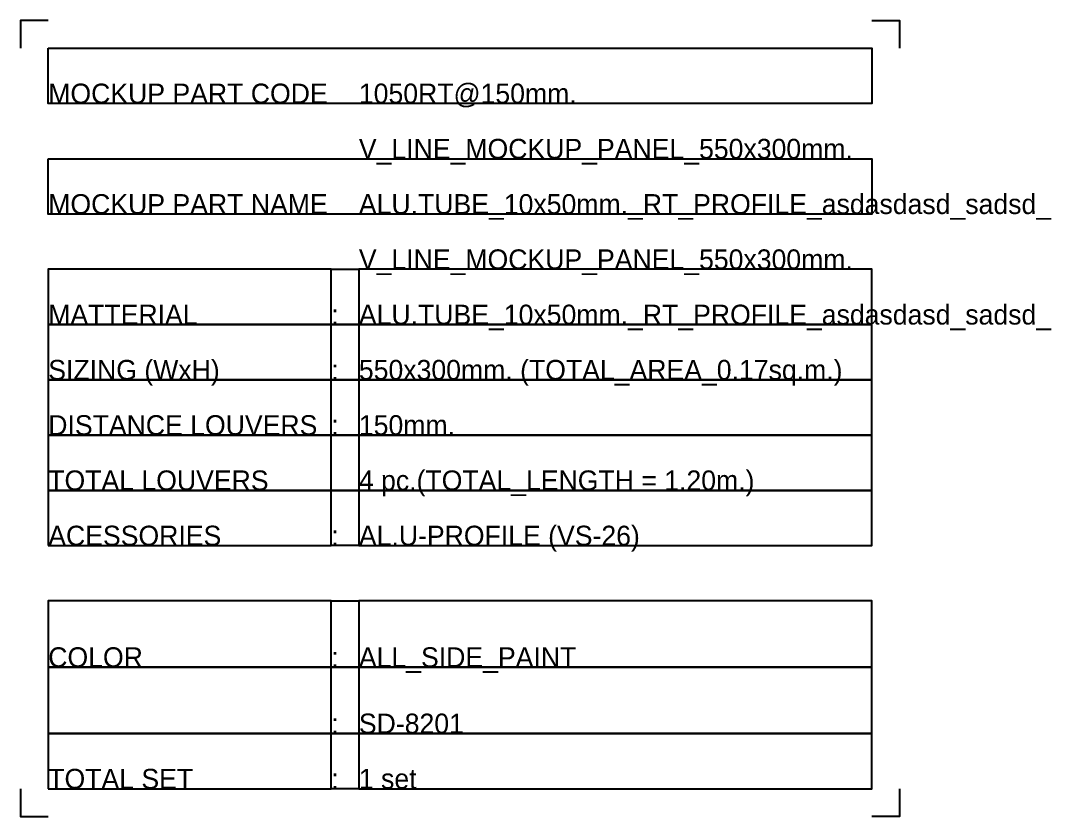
# Model space of a CAD drawing. Header units: millimetres. Extents: x -244126 to 368105, y -173968 to 259060.
# Drawn here: x -6246.7 to -5873.7, y 32455.4 to 32743.4 of the extents above; entities that cross this region are included whole.
import ezdxf
from ezdxf.enums import TextEntityAlignment as Align

# ---------------------------------------------------------------- set-up
doc = ezdxf.new("R2010")
doc.units = ezdxf.units.MM
doc.header["$MEASUREMENT"] = 0
doc.linetypes.add('BORDER2', pattern=[22.225, 6.35, -3.175, 6.35, -3.175, 0, -3.175])
doc.layers.add('000 - T E X T', color=4, linetype='Continuous')
doc.layers.add('A04_TUBE SERIES', color=7, linetype='Continuous')
doc.styles.add('TA', font='Cordia New.ttf', dxfattribs={"height": 4.5})

# ---------------------------------------------------------------- blocks, each defined once
blk = doc.blocks.new('*U1565')
at = {"layer": 'Defpoints', "color": 250}
for points in [[(0, 2.5), (-2.5, 2.5), (-2.5, 0)], [(74.5, 2.5), (77, 2.5), (77, 0)], [(-2.5, -67), (-2.5, -69.5), (0, -69.5)], [(77, -67), (77, -69.5), (74.5, -69.5)]]:
    blk.add_lwpolyline(points, dxfattribs=at)
for points in [[(0, 0), (74.5, 0), (74.5, -5), (0, -5)], [(0, -10), (74.5, -10), (74.5, -15), (0, -15)], [(0, -25), (25.597, -25), (25.597, -20), (0, -20)], [(25.597, -20), (28.097, -20), (28.097, -25), (25.597, -25)], [(28.097, -25), (74.5, -25), (74.5, -20), (28.097, -20)], [(0, -30), (25.597, -30), (25.597, -25), (0, -25)], [(25.597, -25), (28.097, -25), (28.097, -30), (25.597, -30)], [(28.097, -30), (74.5, -30), (74.5, -25), (28.097, -25)], [(0, -35), (25.597, -35), (25.597, -30), (0, -30)], [(25.597, -30), (28.097, -30), (28.097, -35), (25.597, -35)], [(28.097, -35), (74.5, -35), (74.5, -30), (28.097, -30)], [(0, -40), (25.597, -40), (25.597, -35), (0, -35)], [(25.597, -35), (28.097, -35), (28.097, -40), (25.597, -40)], [(28.097, -40), (74.5, -40), (74.5, -35), (28.097, -35)], [(0, -45), (25.597, -45), (25.597, -40), (0, -40)], [(25.597, -40), (28.097, -40), (28.097, -45), (25.597, -45)], [(28.097, -45), (74.5, -45), (74.5, -40), (28.097, -40)], [(0, -56), (25.597, -56), (25.597, -50), (0, -50)], [(25.597, -50), (28.097, -50), (28.097, -56), (25.597, -56)], [(28.097, -56), (74.5, -56), (74.5, -50), (28.097, -50)], [(0, -62), (25.597, -62), (25.597, -56), (0, -56)], [(25.597, -56), (28.097, -56), (28.097, -62), (25.597, -62)], [(28.097, -62), (74.5, -62), (74.5, -56), (28.097, -56)], [(0, -67), (25.597, -67), (25.597, -62), (0, -62)], [(25.597, -62), (28.097, -62), (28.097, -67), (25.597, -67)], [(28.097, -67), (74.5, -67), (74.5, -62), (28.097, -62)]]:
    blk.add_lwpolyline(points, close=True, dxfattribs=at)
at = {"layer": '000 - T E X T', "linetype": 'BORDER2', "style": 'TA'}
for s, p in [('MOCKUP PART CODE', (0, -5)), ('MOCKUP PART NAME', (0, -15)), ('MATTERIAL', (0, -25)), (':', (25.597, -25)), ('SIZING (WxH)', (0, -30)), (':', (25.597, -30)), ('DISTANCE LOUVERS', (0, -35)), (':', (25.597, -35)), ('TOTAL LOUVERS', (0, -40)), ('ACESSORIES', (0, -45)), (':', (25.597, -45)), (':', (25.597, -56)), (':', (25.597, -62)), ('TOTAL SET', (0, -67)), (':', (25.597, -67))]:
    blk.add_text(s, height=1.8, dxfattribs=at).set_placement(p)
blk.add_text('COLOR', height=1.8, dxfattribs=at).set_placement((0, -55.1), align=Align.MIDDLE_LEFT)
at = {"layer": '000 - T E X T', "style": 'TA', "flags": 1}
blk.add_attdef('BLK_NAME', (0, 0), '', height=1.8, dxfattribs=at)
at = {"layer": '000 - T E X T', "style": 'TA'}
for tag, p in [('CODE_VALUE_1', (28.097, -5)), ('CODE_VALUE_2', (28.097, -10)), ('PART_NAME_VALUE_1', (28.097, -15)), ('PART_NAME_VALUE_2', (28.097, -20)), ('MATTERIAL_VALUE', (28.097, -25)), ('SIZING_VALUE', (28.097, -30)), ('DISTANCE_LOUVERS_VALUE', (28.097, -35)), ('TOTAL_LOUVERS_VALUE1', (28.097, -40)), ('ACESSORIES_VALUE1', (28.097, -45)), ('COATING_VALUE_1', (28.097, -56)), ('COATING_VALUE_2', (28.097, -62)), ('TOTAL_SET_VALUE', (28.097, -67))]:
    blk.add_attdef(tag, p, '', height=1.8, dxfattribs=at)

msp = doc.modelspace()

# ---------------------------------------------------------------- block references
at = {"layer": 'A04_TUBE SERIES', "color": 3, "xscale": 4, "yscale": 4, "zscale": 4}
msp.add_blockref('*U1565', (-6236.67992, 32733.39602), dxfattribs=at).add_auto_attribs({'CODE_VALUE_1': '1050RT@150mm.', 'CODE_VALUE_2': 'V_LINE_MOCKUP_PANEL_550x300mm.', 'PART_NAME_VALUE_1': 'ALU.TUBE_10x50mm._RT_PROFILE_asdasdasd_sadsd_', 'PART_NAME_VALUE_2': 'V_LINE_MOCKUP_PANEL_550x300mm.', 'MATTERIAL_VALUE': 'ALU.TUBE_10x50mm._RT_PROFILE_asdasdasd_sadsd_', 'SIZING_VALUE': '550x300mm. (TOTAL_AREA_0.17sq.m.)', 'DISTANCE_LOUVERS_VALUE': '150mm.', 'TOTAL_LOUVERS_VALUE1': '4 pc.(TOTAL_LENGTH = 1.20m.)', 'ACESSORIES_VALUE1': 'AL.U-PROFILE (VS-26)', 'COATING_VALUE_1': 'ALL_SIDE_PAINT', 'COATING_VALUE_2': 'SD-8201', 'TOTAL_SET_VALUE': '1 set'})

doc.saveas('drawing.dxf')
